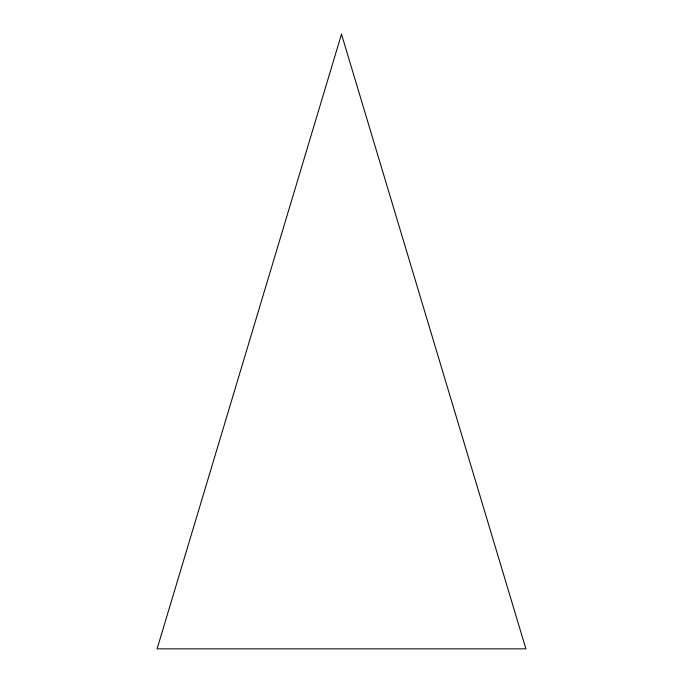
<?xml version="1.0" encoding="UTF-8"?>
<svg xmlns="http://www.w3.org/2000/svg" width="683" height="683" viewBox="0 0 683 683"><rect width="100%" height="100%" fill="white"/><g stroke="black" fill="none" stroke-linecap="round" stroke-linejoin="round"><path stroke-width="1.02" d="M341.5 34.15L157.09 648.85L525.91 648.85L341.5 34.15"/></g></svg>
